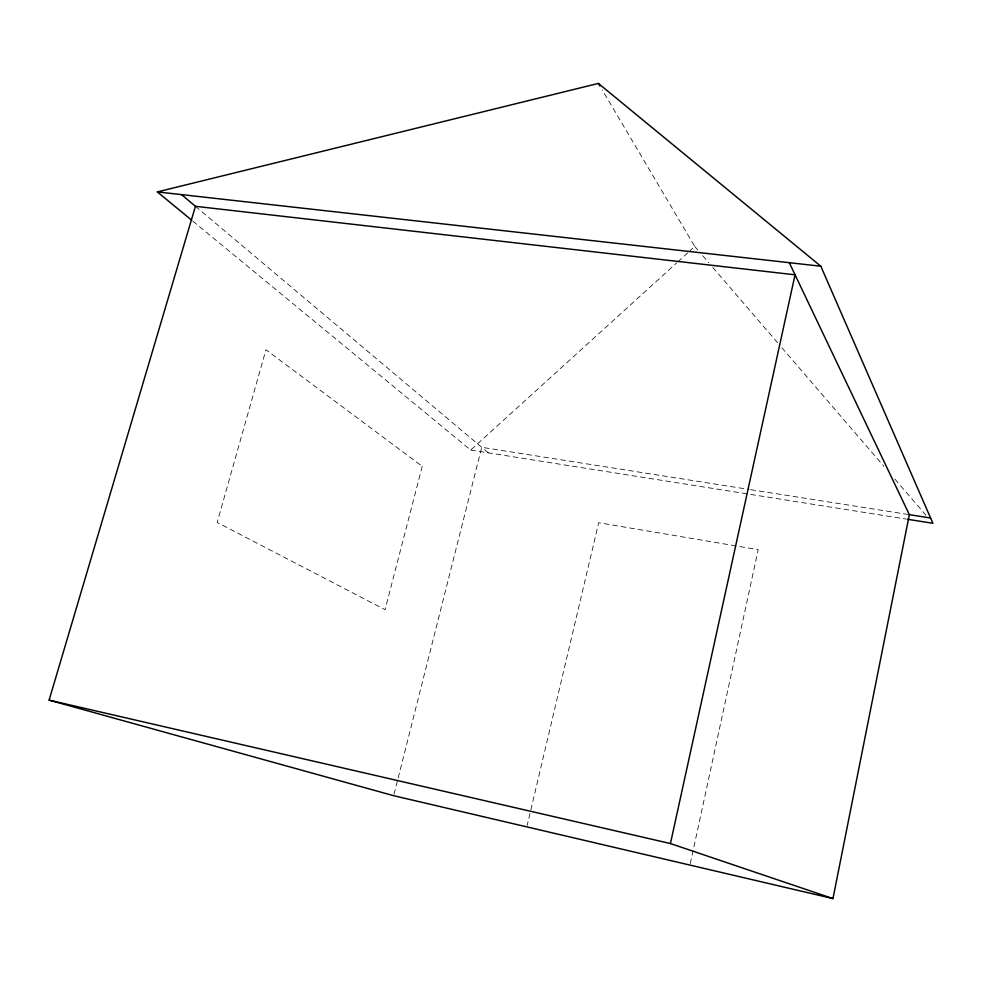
<?xml version="1.0" encoding="UTF-8"?>
<svg xmlns="http://www.w3.org/2000/svg" width="982" height="982" viewBox="0 0 982 982"><rect width="100%" height="100%" fill="white"/><g stroke="black" fill="none" stroke-linecap="round" stroke-linejoin="round"><path stroke-width="0.74" stroke-dasharray="4.91 3.68" d="M690.297 863.595L758.202 549.675L598.689 522.706L527.174 825.396M394.052 794.217L397.808 779.389M398.176 777.916L481.732 447.313L749.18 489.441M192.816 221.134L470.685 450.063L676.659 262.918M677.789 261.887L687.977 252.632M689.106 251.613L694.765 246.47L602.273 90M750.69 489.674L907.834 514.421M470.685 450.063L905.686 518.987M195.43 206.306L488.324 452.862M694.765 246.47L697.772 249.956M702.768 255.774L708.783 262.746M712.785 267.399L777.818 343.013M781.819 347.665L883.874 466.303M894.884 479.106L925.891 515.157M422.235 466.34L385.054 609.699L217.182 522.436L265.938 349.764L422.235 466.34"/><path stroke-width="1.47" d="M181.56 194.62L195.43 206.306L49.1 700.141L393.684 795.702L832.969 898.579L909.344 514.666L789.283 262.685M832.969 898.579L670.436 843.55L795.052 274.813L195.43 206.306M191.637 220.164L157.341 191.907L598.382 83.421L820.817 266.22L932.9 523.296L907.196 519.232M157.341 191.907L820.817 266.22M909.344 514.666L930.592 518.017M49.1 700.141L670.436 843.55M598.382 83.421L599.941 86.06"/></g></svg>
